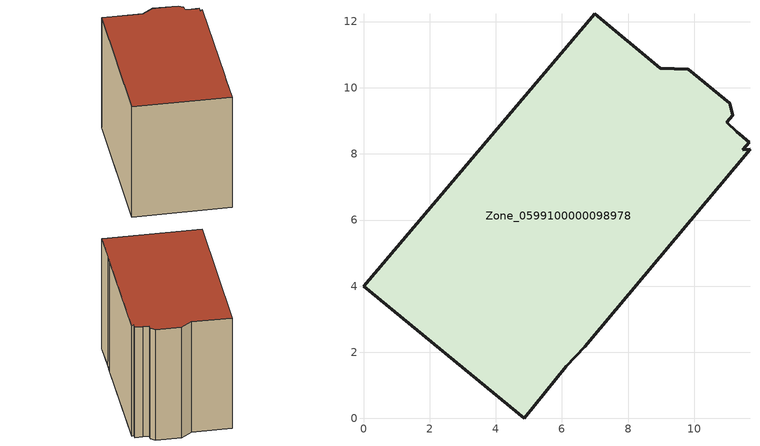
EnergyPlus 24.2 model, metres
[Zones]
Zone_0599100000098978
 floor ground (C_G): 6.69,2.18 6.14,1.58 4.86,0 0,3.99 6.98,12.24 8.96,10.59 9.82,10.55 11.07,9.52 11.16,9.17 10.98,8.95 11.28,8.67 11.66,8.36 11.47,8.12 11.68,8.13 z0
 wall outside (C_F): 11.07,9.52 9.82,10.55 8.96,10.59 6.98,12.24 0,3.99 4.86,0 6.14,1.58 6.69,2.18 11.68,8.13 11.47,8.12 11.66,8.36 11.28,8.67 10.98,8.95 11.16,9.17 11.07,9.52 z0:7.87
 roof outside (C_R): 6.14,1.58 6.69,2.18 11.68,8.13 11.47,8.12 11.66,8.36 11.28,8.67 10.98,8.95 11.16,9.17 11.07,9.52 9.82,10.55 8.96,10.59 6.98,12.24 0,3.99 4.86,0 z7.87
[BUILDING]
Pand.0599100000098978: North Axis=0; Terrain=City; Loads Convergence Tolerance Value=0.04; Temperature Convergence Tolerance Value=0.4; Solar Distribution=FullExterior; Maximum Number of Warmup Days=25; Minimum Number of Warmup Days=1
[Site:Location]
Rotterdam.The.Hague.AP_ZH_NLD Design_Conditions: Latitude=51.96; Longitude=4.45; Time Zone=1; Elevation=-4.5
[SITE:GROUNDTEMPERATURE:BUILDINGSURFACE]
18, 18, 18, 18, 18, 18, 18, 18, 18, 18, 18, 18
[MATERIAL] Thermal Absorptance=0.9; Solar Absorptance=0.7; Visible Absorptance=0.7
Name | Roughness | Thickness | Conductivity | Density | Specific Heat
G.TC.1946 | MediumSmooth | 0.15 | 1 | 540 | 1210
F.TC.1946 | Rough | 0.3 | 0.857143 | 1920 | 840
R.TC.1946 | MediumRough | 0.2 | 0.909091 | 1500 | 1000
[CONSTRUCTION]
C_G: G.TC.1946
C_F: F.TC.1946
C_R: R.TC.1946
[ZONE]
Zone_0599100000098978: Type=1; Multiplier=1; Ceiling Height=Autocalculate; Volume=Autocalculate; Floor Area=autocalculate; Part of Total Floor Area=Yes
[ZONEINFILTRATION:DESIGNFLOWRATE]
Infil_Zone_0599100000098978: Zone or ZoneList or Space or SpaceList=Zone_0599100000098978; Schedule=AlwaysOn; Design Flow Rate Calculation Method=Flow/Area; Flow Rate per Floor Area=0.003; Constant Term Coefficient=1; Temperature Term Coefficient=0; Velocity Term Coefficient=0; Velocity Squared Term Coefficient=0
[HVACTEMPLATE:ZONE:IDEALLOADSAIRSYSTEM]
Zone_0599100000098978: Maximum Heating Supply Air Temperature=50; Minimum Cooling Supply Air Temperature=13; Maximum Heating Supply Air Humidity Ratio=0.0156; Minimum Cooling Supply Air Humidity Ratio=0.0077; Heating Limit=NoLimit; Cooling Limit=NoLimit; Dehumidification Control Type=ConstantSensibleHeatRatio; Cooling Sensible Heat Ratio=0.7; Dehumidification Setpoint=60; Humidification Control Type=None; Humidification Setpoint=30; Outdoor Air Method=None; Outdoor Air Flow Rate per Person=0.00944; Outdoor Air Flow Rate per Zone Floor Area=0; Outdoor Air Flow Rate per Zone=0; Demand Controlled Ventilation Type=None; Outdoor Air Economizer Type=NoEconomizer; Heat Recovery Type=None; Sensible Heat Recovery Effectiveness=0.7; Latent Heat Recovery Effectiveness=0.65
[ZONECONTROL:THERMOSTAT]
ThermostatControl_Zone_0599100000098978: Zone or ZoneList=Zone_0599100000098978; Control Type Schedule=DualSetpointControlType; Control 1=Thermostat_Zone_0599100000098978; Temperature Difference Between Cutout And Setpoint=0
[THERMOSTATSETPOINT:DUALSETPOINT]
Thermostat_Zone_0599100000098978: Heating Setpoint Temperature Schedule=HeatingSetpoint_Zone_0599100000098978; Cooling Setpoint Temperature Schedule=CoolingSetpoint_Zone_0599100000098978
[SCHEDULE:COMPACT]
HeatingSetpoint_Zone_0599100000098978: Through: 12/31, For: AllDays, Until: 24:00, 21
CoolingSetpoint_Zone_0599100000098978: Through: 12/31, For: AllDays, Until: 24:00, 24
DualSetpointControlType: Through: 12/31, For: AllDays, Until: 24:00, 4
AlwaysOn: Through: 12/31, For: AllDays, Until: 24:00, 1
